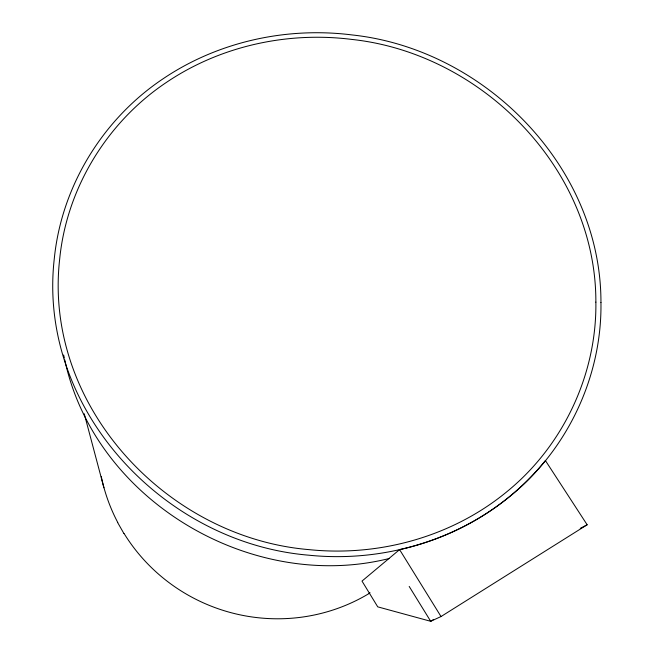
<?xml version="1.0" encoding="UTF-8"?>
<svg xmlns="http://www.w3.org/2000/svg" width="654" height="654" viewBox="0 0 654 654"><rect width="100%" height="100%" fill="white"/><g stroke="black" fill="none" stroke-linecap="round" stroke-linejoin="round"><path stroke-width="0.98" d="M399.586 549.605L362.005 581.087L377.734 606.847L430.7 621.3L441.025 616.542L587.153 524.778L545.403 460.547A271.77 256.352 19.6 0 1 399.586 549.605L441.025 616.542M433.291 619.673L430.7 621.3L409.183 586.425M369.15 593.292L370.033 592.753M580.261 528.358L587.153 524.778M389.383 558.467C251.283 593.047 94.789 500.359 64.795 359.921M117.655 522.571L123.892 533.5M84.252 413.786L103.912 487.753M63.634 354.991L64.329 357.951M369.224 593.423A177.193 172.909 19.4 0 1 124.023 533.419M117.769 522.505A177.201 172.901 19.2 0 1 101.296 476.603M595.868 302.115C596.857 374.301 563.274 445.57 507.447 491.236C452.83 536.476 379.639 556.84 309.375 549.662C166.427 537.85 43.148 405.202 59.661 259.237C66.594 188.401 106.945 122.331 165.928 82.731C219.834 46.123 287.269 31.294 351.721 39.412C481.965 53.301 596.211 168.895 595.868 302.115M600.952 302.524C602.04 376.132 567.868 448.84 510.987 495.462C455.298 541.692 380.612 562.522 308.917 555.205C163.034 543.196 37.253 407.753 54.274 258.804C61.419 186.603 102.621 119.29 162.789 78.979C217.733 41.725 286.436 26.651 352.097 34.94C484.769 49.124 601.157 166.811 600.952 302.524"/></g></svg>
